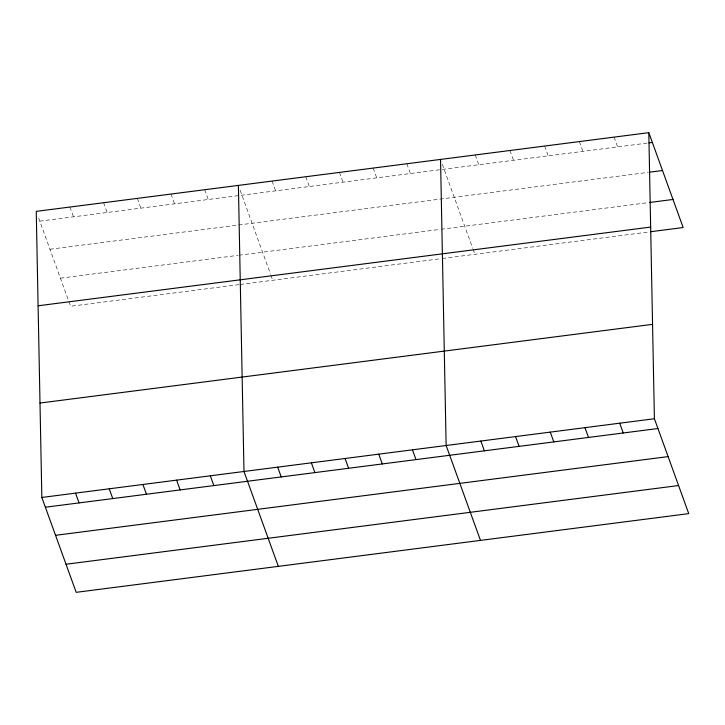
<?xml version="1.0" encoding="UTF-8"?>
<svg xmlns="http://www.w3.org/2000/svg" width="725" height="725" viewBox="0 0 725 725"><rect width="100%" height="100%" fill="white"/><g stroke="black" fill="none" stroke-linecap="round" stroke-linejoin="round"><path stroke-width="0.54" stroke-dasharray="3.62 2.72" d="M39.784 221.152L647.869 143.015M49.953 249.237L647.96 172.396M60.429 278.173L237.863 255.372M238.987 255.227L440.012 229.399M441.135 229.254L648.358 202.628M239.051 284.608L70.597 306.258L38.017 216.267M240.174 284.463L441.199 258.635M442.322 258.49L648.449 232.009M614.102 137.125L617.637 146.903M579.393 141.593L582.927 151.362M544.674 146.051L548.218 155.821M509.965 150.51L513.499 160.279M475.256 154.969L478.79 164.738M442.313 164.312L472.709 248.285M473.072 249.291L474.884 254.303M406.852 163.759L410.386 173.529M373.157 168.091L376.701 177.861M339.472 172.414L343.007 182.192M305.778 176.746L309.312 186.515M272.083 181.078L275.627 190.847M240.165 190.294L270.561 274.267M270.923 275.264L272.745 280.285M204.704 189.733L208.238 199.502M171.009 194.064L174.553 203.834M137.324 198.387L140.858 208.166M103.63 202.719L107.173 212.498M69.944 207.051L73.479 216.82"/><path stroke-width="1.09" d="M648.812 132.666L36.25 211.374L41.842 497.459L76.188 592.334L688.75 513.626L654.403 418.742L648.812 132.666L683.158 227.541L650.688 231.719M648.993 142.87L652.346 142.444M649.083 172.251L662.514 170.529M649.473 202.483L672.99 199.466M38.099 305.787L650.66 227.07M39.993 403.046L652.563 324.338M41.842 497.459L654.403 418.742M45.385 507.228L657.947 428.52M55.544 535.313L668.106 456.605M66.02 564.249L678.582 485.542M619.694 423.201L623.228 432.979M584.984 427.668L588.519 437.438M550.266 432.127L553.809 441.897M515.557 436.586L519.091 446.355M480.847 441.045L484.382 450.814M480.476 540.388L446.138 445.503L440.537 159.427M412.443 449.835L415.978 459.605M378.749 454.167L382.292 463.937M345.064 458.49L348.598 468.268M311.369 462.822L314.904 472.591M277.675 467.154L281.218 476.923M278.337 566.361L243.99 471.477L238.398 185.401M210.295 475.808L213.839 485.578M176.61 480.14L180.144 489.91M142.916 484.463L146.45 494.242M109.221 488.795L112.765 498.573M75.536 493.127L79.07 502.896"/></g></svg>
